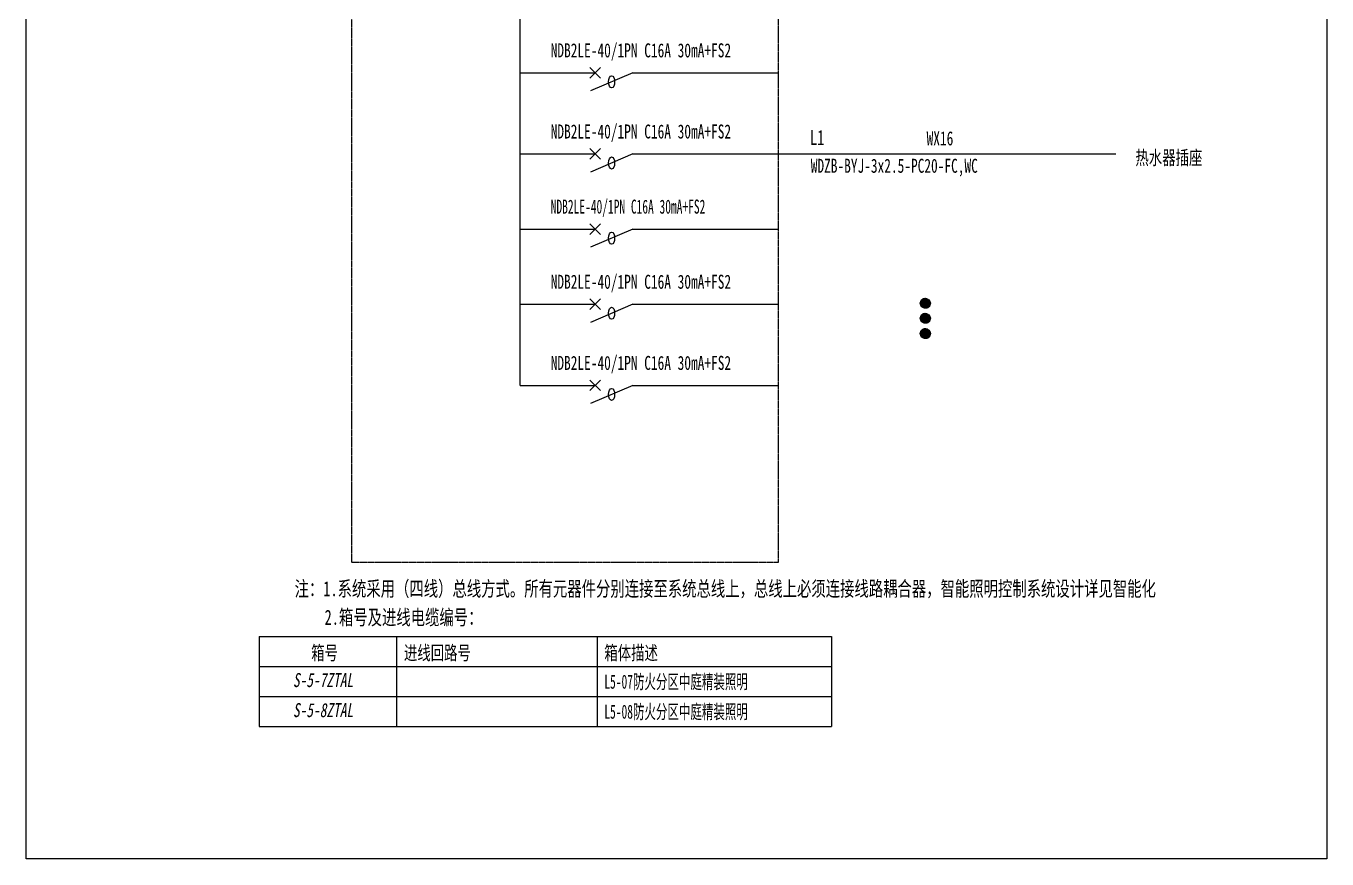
# Model space of a CAD drawing. Extents: x 230332 to 232370, y 303129 to 305764.
# Drawn here: x 230332 to 232370, y 303129 to 304434 of the extents above; entities that cross this region are included whole.
import ezdxf
from ezdxf.enums import TextEntityAlignment as Align

# ---------------------------------------------------------------- set-up
doc = ezdxf.new("R2010")
doc.units = 0
doc.header["$MEASUREMENT"] = 0
doc.linetypes.add('DASHED', pattern=[0.75, 0.5, -0.25])
for name, color, linetype in [('$0$E_E_Text（强电文字）', 51, 'Continuous'), ('D_E_Eqpm（强电设备）', 100, 'Continuous'), ('D_E_Text(强电文字)', 51, 'Continuous'), ('D_E_Text（强电文字）', 51, 'Continuous'), ('D_E_Wire(强电线缆)', 10, 'Continuous'), ('D_E_Wire（强电线缆）', 10, 'Continuous'), ('FL09U293_E72-地下室配电箱系统图$0$D_E_Text（强电文字）', 51, 'Continuous'), ('FL09U293_E72-地下室配电箱系统图$0$D_T_TableDim（表格尺寸）', 255, 'Continuous'), ('系统图', 220, 'Continuous')]:
    doc.layers.add(name, color=color, linetype=linetype)
doc.styles.add('FL04GGFW_E72-配电箱系统图-塔楼部分$0$电气', font='', dxfattribs={"width": 0.7})
doc.styles.add('FL09U293_E72-地下室配电箱系统图$0$电气', font='', dxfattribs={"width": 0.7})
doc.styles.add('FL09U293_E72-地下室配电箱系统图$0$电气箱', font='simhei.ttf', dxfattribs={"width": 0.8, "oblique": 10})
doc.styles.add('电气', font='', dxfattribs={"width": 0.7})
doc.styles.get('FL04GGFW_E72-配电箱系统图-塔楼部分$0$电气').set_extended_font_data('SimSun')
doc.styles.get('FL09U293_E72-地下室配电箱系统图$0$电气').set_extended_font_data('SimSun')
doc.styles.get('电气').set_extended_font_data('SimSun')

msp = doc.modelspace()

# ---------------------------------------------------------------- linework, layer by layer
at = {"layer": '$0$E_E_Text（强电文字）', "linetype": 'Continuous'}
for p, q in [((231732.8, 303999.9, 0), (231740.3, 304007.4, 0)), ((231732.8, 303999.7, 0), (231740.4, 304007.4, 0)), ((231732.8, 303999.5, 0), (231740.6, 304007.4, 0)), ((231732.8, 303999.4, 0), (231740.8, 304007.4, 0)), ((231732.8, 303999.2, 0), (231741, 304007.4, 0)), ((231732.8, 303999.1, 0), (231741.1, 304007.4, 0)), ((231732.8, 304000.3, 0), (231739.9, 304007.3, 0)), ((231732.8, 304000.1, 0), (231740.1, 304007.3, 0)), ((231732.8, 303998.9, 0), (231741.3, 304007.3, 0)), ((231732.9, 304000.9, 0), (231739.3, 304007.3, 0)), ((231732.9, 304000.7, 0), (231739.5, 304007.3, 0)), ((231732.9, 304000.5, 0), (231739.7, 304007.3, 0)), ((231732.9, 303998.7, 0), (231741.5, 304007.3, 0)), ((231732.9, 303998.6, 0), (231741.6, 304007.3, 0)), ((231732.9, 303998.4, 0), (231741.8, 304007.3, 0)), ((231732.9, 303998.2, 0), (231741.9, 304007.3, 0)), ((231732.9, 303998.1, 0), (231742.1, 304007.2, 0)), ((231733, 304001.4, 0), (231738.8, 304007.2, 0)), ((231733, 304001.1, 0), (231739, 304007.2, 0)), ((231733, 303998, 0), (231742.2, 304007.2, 0)), ((231733, 303997.8, 0), (231742.4, 304007.2, 0)), ((231733, 303997.7, 0), (231742.5, 304007.1, 0)), ((231733.1, 304001.6, 0), (231738.6, 304007.1, 0)), ((231733.1, 303997.5, 0), (231742.6, 304007.1, 0)), ((231733.1, 303997.4, 0), (231742.8, 304007.1, 0)), ((231733.1, 304001.8, 0), (231738.3, 304007, 0)), ((231733.1, 303997.3, 0), (231742.9, 304007, 0)), ((231733.2, 304002.1, 0), (231738.1, 304007, 0)), ((231733.2, 303997.1, 0), (231743.1, 304007, 0)), ((231733.2, 303997, 0), (231743.2, 304007, 0)), ((231733.3, 303996.9, 0), (231743.3, 304006.9, 0)), ((231733.3, 303996.7, 0), (231743.4, 304006.9, 0)), ((231733.3, 304002.4, 0), (231737.8, 304006.8, 0)), ((231733.4, 303996.6, 0), (231743.6, 304006.8, 0)), ((231733.4, 303996.5, 0), (231743.7, 304006.7, 0)), ((231733.5, 304002.7, 0), (231737.5, 304006.7, 0)), ((231733.5, 303996.4, 0), (231743.8, 304006.7, 0)), ((231733.5, 303996.2, 0), (231743.9, 304006.6, 0)), ((231733.6, 304003, 0), (231737.2, 304006.6, 0)), ((231733.6, 303996.1, 0), (231744.1, 304006.6, 0)), ((231733.6, 303996, 0), (231744.2, 304006.5, 0)), ((231733.7, 303995.9, 0), (231744.3, 304006.5, 0)), ((231733.8, 304003.4, 0), (231736.8, 304006.4, 0)), ((231733.8, 303995.8, 0), (231744.4, 304006.4, 0)), ((231733.8, 303995.7, 0), (231744.5, 304006.3, 0)), ((231733.9, 303995.6, 0), (231744.6, 304006.3, 0)), ((231734, 303995.4, 0), (231744.7, 304006.2, 0)), ((231734, 303995.3, 0), (231744.8, 304006.1, 0)), ((231734.1, 304003.8, 0), (231736.3, 304006.1, 0)), ((231734.1, 303995.2, 0), (231745, 304006.1, 0)), ((231734.2, 303995.1, 0), (231745.1, 304006, 0)), ((231734.2, 303995, 0), (231745.2, 304005.9, 0)), ((231734.3, 303994.9, 0), (231745.3, 304005.9, 0)), ((231734.4, 303994.8, 0), (231745.4, 304005.8, 0)), ((231734.5, 303994.7, 0), (231745.5, 304005.7, 0)), ((231734.6, 303994.6, 0), (231745.6, 304005.6, 0)), ((231734.6, 303994.5, 0), (231745.7, 304005.5, 0)), ((231734.7, 303994.4, 0), (231745.8, 304005.5, 0)), ((231734.8, 303994.3, 0), (231745.8, 304005.4, 0)), ((231734.9, 303994.2, 0), (231745.9, 304005.3, 0)), ((231735, 303994.1, 0), (231746, 304005.2, 0)), ((231735, 303994, 0), (231746.1, 304005.1, 0)), ((231735.1, 303994, 0), (231746.2, 304005.1, 0)), ((231735.2, 303993.9, 0), (231746.3, 304005, 0)), ((231735.3, 303993.8, 0), (231746.4, 304004.9, 0)), ((231735.4, 303993.7, 0), (231746.5, 304004.8, 0)), ((231735.5, 303993.6, 0), (231746.5, 304004.7, 0)), ((231735.6, 303993.6, 0), (231746.6, 304004.6, 0)), ((231735.7, 303993.5, 0), (231746.7, 304004.5, 0)), ((231735.8, 303993.4, 0), (231746.8, 304004.4, 0)), ((231735.9, 303993.3, 0), (231746.9, 304004.3, 0)), ((231736, 303993.2, 0), (231747, 304004.2, 0)), ((231736.1, 303993.2, 0), (231747, 304004.1, 0)), ((231736.2, 303993.1, 0), (231747.1, 304004, 0)), ((231736.3, 303993, 0), (231747.2, 304003.9, 0)), ((231736.4, 303993, 0), (231747.2, 304003.8, 0)), ((231736.5, 303992.9, 0), (231747.3, 304003.7, 0)), ((231736.6, 303992.8, 0), (231747.4, 304003.5, 0)), ((231736.7, 303992.8, 0), (231747.4, 304003.4, 0)), ((231736.9, 303992.7, 0), (231747.5, 304003.3, 0)), ((231737, 303992.6, 0), (231747.6, 304003.2, 0)), ((231737.1, 303992.6, 0), (231747.6, 304003.1, 0)), ((231737.2, 303992.5, 0), (231747.7, 304003, 0)), ((231737.3, 303992.4, 0), (231747.7, 304002.9, 0)), ((231737.4, 303992.4, 0), (231747.8, 304002.7, 0)), ((231737.6, 303992.3, 0), (231747.8, 304002.6, 0)), ((231737.7, 303992.3, 0), (231747.9, 304002.5, 0)), ((231737.8, 303992.2, 0), (231747.9, 304002.4, 0)), ((231737.9, 303992.2, 0), (231748, 304002.2, 0)), ((231738.1, 303992.1, 0), (231748, 304002.1, 0)), ((231738.2, 303992.1, 0), (231748.1, 304002, 0)), ((231732.8, 303976, 0), (231740.6, 303983.9, 0)), ((231732.8, 303976.8, 0), (231739.9, 303983.8, 0)), ((231732.8, 303976.6, 0), (231740.1, 303983.8, 0)), ((231732.8, 303976.4, 0), (231740.3, 303983.8, 0)), ((231732.8, 303976.2, 0), (231740.4, 303983.8, 0)), ((231732.8, 303975.8, 0), (231740.8, 303983.8, 0)), ((231732.8, 303975.7, 0), (231741, 303983.8, 0)), ((231732.8, 303975.5, 0), (231741.1, 303983.8, 0)), ((231732.8, 303975.3, 0), (231741.3, 303983.8, 0)), ((231732.9, 303977.1, 0), (231739.5, 303983.8, 0)), ((231732.9, 303977, 0), (231739.7, 303983.8, 0)), ((231732.9, 303975.2, 0), (231741.5, 303983.8, 0)), ((231732.9, 303975, 0), (231741.6, 303983.8, 0)), ((231732.9, 303974.9, 0), (231741.8, 303983.8, 0)), ((231732.9, 303977.4, 0), (231739.3, 303983.7, 0)), ((231732.9, 303974.7, 0), (231741.9, 303983.7, 0)), ((231732.9, 303974.6, 0), (231742.1, 303983.7, 0)), ((231733, 303977.6, 0), (231739, 303983.7, 0)), ((231733, 303974.4, 0), (231742.2, 303983.7, 0)), ((231733, 303977.8, 0), (231738.8, 303983.6, 0)), ((231733, 303974.3, 0), (231742.4, 303983.6, 0)), ((231733, 303974.1, 0), (231742.5, 303983.6, 0)), ((231733.1, 303978.1, 0), (231738.6, 303983.6, 0)), ((231733.1, 303974, 0), (231742.6, 303983.6, 0)), ((231733.1, 303978.3, 0), (231738.3, 303983.5, 0)), ((231733.1, 303973.9, 0), (231742.8, 303983.5, 0)), ((231733.1, 303973.7, 0), (231742.9, 303983.5, 0)), ((231733.2, 303973.6, 0), (231743.1, 303983.5, 0)), ((231733.2, 303978.6, 0), (231738.1, 303983.4, 0)), ((231733.2, 303973.4, 0), (231743.2, 303983.4, 0)), ((231733.3, 303973.3, 0), (231743.3, 303983.4, 0)), ((231733.3, 303978.9, 0), (231737.8, 303983.3, 0)), ((231733.3, 303973.2, 0), (231743.4, 303983.3, 0)), ((231733.4, 303973.1, 0), (231743.6, 303983.3, 0)), ((231733.4, 303972.9, 0), (231743.7, 303983.2, 0)), ((231733.5, 303979.2, 0), (231737.5, 303983.2, 0)), ((231733.5, 303972.8, 0), (231743.8, 303983.2, 0)), ((231733.5, 303972.7, 0), (231743.9, 303983.1, 0)), ((231733.6, 303972.6, 0), (231744.1, 303983.1, 0)), ((231733.6, 303979.5, 0), (231737.2, 303983, 0)), ((231733.6, 303972.4, 0), (231744.2, 303983, 0)), ((231733.7, 303972.3, 0), (231744.3, 303982.9, 0)), ((231733.8, 303972.2, 0), (231744.4, 303982.9, 0)), ((231733.8, 303979.9, 0), (231736.8, 303982.8, 0)), ((231733.8, 303972.1, 0), (231744.5, 303982.8, 0)), ((231733.9, 303972, 0), (231744.6, 303982.7, 0)), ((231734, 303971.9, 0), (231744.7, 303982.7, 0)), ((231734, 303971.8, 0), (231744.8, 303982.6, 0)), ((231734.1, 303980.3, 0), (231736.3, 303982.5, 0)), ((231734.1, 303971.7, 0), (231745, 303982.5, 0)), ((231734.2, 303971.6, 0), (231745.1, 303982.5, 0)), ((231734.2, 303971.5, 0), (231745.2, 303982.4, 0)), ((231734.3, 303971.4, 0), (231745.3, 303982.3, 0)), ((231734.4, 303971.3, 0), (231745.4, 303982.2, 0)), ((231734.5, 303971.2, 0), (231745.5, 303982.2, 0)), ((231734.6, 303971.1, 0), (231745.6, 303982.1, 0)), ((231734.6, 303971, 0), (231745.7, 303982, 0)), ((231734.7, 303970.9, 0), (231745.8, 303981.9, 0)), ((231734.8, 303970.8, 0), (231745.8, 303981.8, 0)), ((231734.9, 303970.7, 0), (231745.9, 303981.8, 0)), ((231735, 303970.6, 0), (231746, 303981.7, 0)), ((231735, 303970.5, 0), (231746.1, 303981.6, 0)), ((231738.3, 303992.1, 0), (231748.1, 304001.8, 0)), ((231738.5, 303992, 0), (231748.2, 304001.7, 0)), ((231738.6, 303992, 0), (231748.2, 304001.6, 0)), ((231738.8, 303991.9, 0), (231748.2, 304001.4, 0)), ((231738.9, 303991.9, 0), (231748.3, 304001.3, 0)), ((231739, 303991.9, 0), (231748.3, 304001.1, 0)), ((231739.2, 303991.8, 0), (231748.3, 304001, 0)), ((231739.3, 303991.8, 0), (231748.4, 304000.9, 0)), ((231739.5, 303991.8, 0), (231748.4, 304000.7, 0)), ((231739.6, 303991.8, 0), (231748.4, 304000.5, 0)), ((231739.8, 303991.8, 0), (231748.4, 304000.4, 0)), ((231740, 303991.8, 0), (231748.4, 304000.2, 0)), ((231740.1, 303991.7, 0), (231748.4, 304000, 0)), ((231740.3, 303991.7, 0), (231748.5, 303999.9, 0)), ((231740.5, 303991.7, 0), (231748.5, 303999.7, 0)), ((231740.6, 303991.7, 0), (231748.5, 303999.6, 0)), ((231740.8, 303991.7, 0), (231748.5, 303999.4, 0)), ((231741, 303991.7, 0), (231748.5, 303999.2, 0)), ((231741.2, 303991.7, 0), (231748.4, 303999, 0)), ((231741.4, 303991.8, 0), (231748.4, 303998.8, 0)), ((231741.6, 303991.8, 0), (231748.4, 303998.6, 0)), ((231741.8, 303991.8, 0), (231748.4, 303998.4, 0)), ((231742, 303991.8, 0), (231748.4, 303998.2, 0)), ((231742.2, 303991.9, 0), (231748.3, 303998, 0)), ((231742.4, 303991.9, 0), (231748.2, 303997.7, 0)), ((231742.7, 303992, 0), (231748.2, 303997.5, 0)), ((231742.9, 303992, 0), (231748.1, 303997.3, 0)), ((231743.2, 303992.1, 0), (231748.1, 303997, 0)), ((231743.5, 303992.2, 0), (231747.9, 303996.7, 0)), ((231743.8, 303992.4, 0), (231747.8, 303996.4, 0)), ((231744.1, 303992.5, 0), (231747.7, 303996.1, 0)), ((231744.4, 303992.7, 0), (231747.5, 303995.7, 0)), ((231744.9, 303993, 0), (231747.2, 303995.3, 0)), ((231745.5, 303993.4, 0), (231746.7, 303994.6, 0)), ((231735.1, 303970.4, 0), (231746.2, 303981.5, 0)), ((231735.2, 303970.3, 0), (231746.3, 303981.4, 0)), ((231735.3, 303970.3, 0), (231746.4, 303981.3, 0)), ((231735.4, 303970.2, 0), (231746.5, 303981.2, 0)), ((231735.5, 303970.1, 0), (231746.5, 303981.1, 0)), ((231735.6, 303970, 0), (231746.6, 303981, 0)), ((231735.7, 303969.9, 0), (231746.7, 303980.9, 0)), ((231735.8, 303969.8, 0), (231746.8, 303980.8, 0)), ((231735.9, 303969.8, 0), (231746.9, 303980.7, 0)), ((231736, 303969.7, 0), (231747, 303980.7, 0)), ((231736.1, 303969.6, 0), (231747, 303980.5, 0)), ((231736.2, 303969.5, 0), (231747.1, 303980.4, 0)), ((231736.3, 303969.5, 0), (231747.2, 303980.3, 0)), ((231736.4, 303969.4, 0), (231747.2, 303980.2, 0)), ((231736.5, 303969.3, 0), (231747.3, 303980.1, 0)), ((231736.6, 303969.3, 0), (231747.4, 303980, 0)), ((231736.7, 303969.2, 0), (231747.4, 303979.9, 0)), ((231736.9, 303969.1, 0), (231747.5, 303979.8, 0)), ((231737, 303969.1, 0), (231747.6, 303979.7, 0)), ((231737.1, 303969, 0), (231747.6, 303979.6, 0)), ((231737.2, 303969, 0), (231747.7, 303979.4, 0)), ((231737.3, 303968.9, 0), (231747.7, 303979.3, 0)), ((231737.4, 303968.9, 0), (231747.8, 303979.2, 0)), ((231737.6, 303968.8, 0), (231747.8, 303979.1, 0)), ((231737.7, 303968.8, 0), (231747.9, 303978.9, 0)), ((231737.8, 303968.7, 0), (231747.9, 303978.8, 0)), ((231737.9, 303968.6, 0), (231748, 303978.7, 0)), ((231738.1, 303968.6, 0), (231748, 303978.6, 0)), ((231738.2, 303968.5, 0), (231748.1, 303978.4, 0)), ((231738.3, 303968.5, 0), (231748.1, 303978.3, 0)), ((231738.5, 303968.5, 0), (231748.2, 303978.2, 0)), ((231738.6, 303968.4, 0), (231748.2, 303978, 0)), ((231738.8, 303968.4, 0), (231748.2, 303977.9, 0)), ((231738.9, 303968.4, 0), (231748.3, 303977.7, 0)), ((231739, 303968.3, 0), (231748.3, 303977.6, 0)), ((231739.2, 303968.3, 0), (231748.3, 303977.5, 0)), ((231739.3, 303968.3, 0), (231748.4, 303977.3, 0)), ((231739.5, 303968.2, 0), (231748.4, 303977.2, 0)), ((231739.6, 303968.2, 0), (231748.4, 303977, 0)), ((231739.8, 303968.2, 0), (231748.4, 303976.8, 0)), ((231740, 303968.2, 0), (231748.4, 303976.7, 0)), ((231740.1, 303968.2, 0), (231748.4, 303976.5, 0)), ((231740.3, 303968.2, 0), (231748.5, 303976.3, 0)), ((231740.5, 303968.2, 0), (231748.5, 303976.2, 0)), ((231740.6, 303968.2, 0), (231748.5, 303976, 0)), ((231740.8, 303968.2, 0), (231748.5, 303975.8, 0)), ((231741, 303968.2, 0), (231748.5, 303975.6, 0)), ((231741.2, 303968.2, 0), (231748.4, 303975.4, 0)), ((231741.4, 303968.2, 0), (231748.4, 303975.3, 0)), ((231741.6, 303968.2, 0), (231748.4, 303975.1, 0)), ((231741.8, 303968.2, 0), (231748.4, 303974.9, 0)), ((231742, 303968.3, 0), (231748.4, 303974.7, 0)), ((231742.2, 303968.3, 0), (231748.3, 303974.4, 0)), ((231742.4, 303968.4, 0), (231748.2, 303974.2, 0)), ((231742.7, 303968.4, 0), (231748.2, 303974, 0)), ((231742.9, 303968.5, 0), (231748.1, 303973.7, 0)), ((231743.2, 303968.6, 0), (231748.1, 303973.5, 0)), ((231743.5, 303968.7, 0), (231747.9, 303973.2, 0)), ((231743.8, 303968.8, 0), (231747.8, 303972.9, 0)), ((231744.1, 303969, 0), (231747.7, 303972.6, 0)), ((231744.4, 303969.2, 0), (231747.5, 303972.2, 0)), ((231744.9, 303969.4, 0), (231747.2, 303971.7, 0)), ((231745.5, 303969.9, 0), (231746.7, 303971.1, 0)), ((231732.8, 303952.6, 0), (231740.1, 303959.9, 0)), ((231732.8, 303952.4, 0), (231740.3, 303959.9, 0)), ((231732.8, 303952.2, 0), (231740.4, 303959.9, 0)), ((231732.8, 303952.1, 0), (231740.6, 303959.9, 0)), ((231732.8, 303951.9, 0), (231740.8, 303959.9, 0)), ((231732.8, 303951.7, 0), (231741, 303959.9, 0)), ((231732.8, 303951.6, 0), (231741.1, 303959.9, 0)), ((231732.8, 303951.4, 0), (231741.3, 303959.9, 0)), ((231732.8, 303952.8, 0), (231739.9, 303959.8, 0)), ((231732.9, 303953.4, 0), (231739.3, 303959.8, 0)), ((231732.9, 303953.2, 0), (231739.5, 303959.8, 0)), ((231732.9, 303953, 0), (231739.7, 303959.8, 0)), ((231732.9, 303951.2, 0), (231741.5, 303959.8, 0)), ((231732.9, 303951.1, 0), (231741.6, 303959.8, 0)), ((231732.9, 303950.9, 0), (231741.8, 303959.8, 0)), ((231732.9, 303950.8, 0), (231741.9, 303959.8, 0)), ((231732.9, 303950.6, 0), (231742.1, 303959.8, 0)), ((231733, 303953.9, 0), (231738.8, 303959.7, 0)), ((231733, 303953.6, 0), (231739, 303959.7, 0)), ((231733, 303950.5, 0), (231742.2, 303959.7, 0)), ((231733, 303950.3, 0), (231742.4, 303959.7, 0)), ((231733, 303950.2, 0), (231742.5, 303959.7, 0)), ((231733.1, 303954.3, 0), (231738.3, 303959.6, 0)), ((231733.1, 303954.1, 0), (231738.6, 303959.6, 0)), ((231733.1, 303950, 0), (231742.6, 303959.6, 0)), ((231733.1, 303949.9, 0), (231742.8, 303959.6, 0)), ((231733.1, 303949.8, 0), (231742.9, 303959.6, 0)), ((231733.2, 303954.6, 0), (231738.1, 303959.5, 0)), ((231733.2, 303949.6, 0), (231743.1, 303959.5, 0)), ((231733.2, 303949.5, 0), (231743.2, 303959.5, 0)), ((231733.3, 303949.4, 0), (231743.3, 303959.4, 0)), ((231733.3, 303949.2, 0), (231743.4, 303959.4, 0)), ((231733.3, 303954.9, 0), (231737.8, 303959.3, 0)), ((231733.4, 303949.1, 0), (231743.6, 303959.3, 0)), ((231733.4, 303949, 0), (231743.7, 303959.3, 0)), ((231733.5, 303955.2, 0), (231737.5, 303959.2, 0)), ((231733.5, 303948.9, 0), (231743.8, 303959.2, 0)), ((231733.5, 303948.8, 0), (231743.9, 303959.2, 0)), ((231733.6, 303955.5, 0), (231737.2, 303959.1, 0)), ((231733.6, 303948.6, 0), (231744.1, 303959.1, 0)), ((231733.6, 303948.5, 0), (231744.2, 303959.1, 0)), ((231733.7, 303948.4, 0), (231744.3, 303959, 0)), ((231733.8, 303955.9, 0), (231736.8, 303958.9, 0)), ((231733.8, 303948.3, 0), (231744.4, 303958.9, 0)), ((231733.8, 303948.2, 0), (231744.5, 303958.9, 0)), ((231733.9, 303948.1, 0), (231744.6, 303958.8, 0)), ((231734, 303948, 0), (231744.7, 303958.7, 0)), ((231734, 303947.8, 0), (231744.8, 303958.7, 0)), ((231734.1, 303956.4, 0), (231736.3, 303958.6, 0)), ((231734.1, 303947.7, 0), (231745, 303958.6, 0)), ((231734.2, 303947.6, 0), (231745.1, 303958.5, 0)), ((231734.2, 303947.5, 0), (231745.2, 303958.4, 0)), ((231734.3, 303947.4, 0), (231745.3, 303958.4, 0)), ((231734.4, 303947.3, 0), (231745.4, 303958.3, 0)), ((231734.5, 303947.2, 0), (231745.5, 303958.2, 0)), ((231734.6, 303947.1, 0), (231745.6, 303958.1, 0)), ((231734.6, 303947, 0), (231745.7, 303958.1, 0)), ((231734.7, 303946.9, 0), (231745.8, 303958, 0)), ((231734.8, 303946.8, 0), (231745.8, 303957.9, 0)), ((231734.9, 303946.7, 0), (231745.9, 303957.8, 0)), ((231735, 303946.7, 0), (231746, 303957.7, 0)), ((231735, 303946.6, 0), (231746.1, 303957.6, 0)), ((231735.1, 303946.5, 0), (231746.2, 303957.6, 0)), ((231735.2, 303946.4, 0), (231746.3, 303957.5, 0)), ((231735.3, 303946.3, 0), (231746.4, 303957.4, 0)), ((231735.4, 303946.2, 0), (231746.5, 303957.3, 0)), ((231735.5, 303946.1, 0), (231746.5, 303957.2, 0)), ((231735.6, 303946.1, 0), (231746.6, 303957.1, 0)), ((231735.7, 303946, 0), (231746.7, 303957, 0)), ((231735.8, 303945.9, 0), (231746.8, 303956.9, 0)), ((231735.9, 303945.8, 0), (231746.9, 303956.8, 0)), ((231736, 303945.7, 0), (231747, 303956.7, 0)), ((231736.1, 303945.7, 0), (231747, 303956.6, 0)), ((231736.2, 303945.6, 0), (231747.1, 303956.5, 0)), ((231736.3, 303945.5, 0), (231747.2, 303956.4, 0)), ((231736.4, 303945.5, 0), (231747.2, 303956.3, 0)), ((231736.5, 303945.4, 0), (231747.3, 303956.2, 0)), ((231736.6, 303945.3, 0), (231747.4, 303956.1, 0)), ((231736.7, 303945.3, 0), (231747.4, 303955.9, 0)), ((231736.9, 303945.2, 0), (231747.5, 303955.8, 0)), ((231737, 303945.1, 0), (231747.6, 303955.7, 0)), ((231737.1, 303945.1, 0), (231747.6, 303955.6, 0)), ((231737.2, 303945, 0), (231747.7, 303955.5, 0)), ((231737.3, 303945, 0), (231747.7, 303955.4, 0)), ((231737.4, 303944.9, 0), (231747.8, 303955.2, 0)), ((231737.6, 303944.9, 0), (231747.8, 303955.1, 0)), ((231737.7, 303944.8, 0), (231747.9, 303955, 0)), ((231737.8, 303944.8, 0), (231747.9, 303954.9, 0)), ((231737.9, 303944.7, 0), (231748, 303954.7, 0)), ((231738.1, 303944.7, 0), (231748, 303954.6, 0)), ((231738.2, 303944.6, 0), (231748.1, 303954.5, 0)), ((231738.3, 303944.6, 0), (231748.1, 303954.4, 0)), ((231738.5, 303944.5, 0), (231748.2, 303954.2, 0)), ((231738.6, 303944.5, 0), (231748.2, 303954.1, 0)), ((231738.8, 303944.5, 0), (231748.2, 303953.9, 0)), ((231738.9, 303944.4, 0), (231748.3, 303953.8, 0)), ((231739, 303944.4, 0), (231748.3, 303953.6, 0)), ((231739.2, 303944.4, 0), (231748.3, 303953.5, 0)), ((231739.3, 303944.3, 0), (231748.4, 303953.4, 0)), ((231739.5, 303944.3, 0), (231748.4, 303953.2, 0)), ((231739.6, 303944.3, 0), (231748.4, 303953, 0)), ((231739.8, 303944.3, 0), (231748.4, 303952.9, 0)), ((231740, 303944.3, 0), (231748.4, 303952.7, 0)), ((231740.1, 303944.2, 0), (231748.4, 303952.6, 0)), ((231740.3, 303944.2, 0), (231748.5, 303952.4, 0)), ((231740.5, 303944.2, 0), (231748.5, 303952.2, 0)), ((231740.6, 303944.2, 0), (231748.5, 303952.1, 0)), ((231740.8, 303944.2, 0), (231748.5, 303951.9, 0)), ((231741, 303944.2, 0), (231748.5, 303951.7, 0)), ((231741.2, 303944.3, 0), (231748.4, 303951.5, 0)), ((231741.4, 303944.3, 0), (231748.4, 303951.3, 0)), ((231741.6, 303944.3, 0), (231748.4, 303951.1, 0)), ((231741.8, 303944.3, 0), (231748.4, 303950.9, 0)), ((231742, 303944.3, 0), (231748.4, 303950.7, 0)), ((231742.2, 303944.4, 0), (231748.3, 303950.5, 0)), ((231742.4, 303944.4, 0), (231748.2, 303950.2, 0)), ((231742.7, 303944.5, 0), (231748.2, 303950, 0)), ((231742.9, 303944.6, 0), (231748.1, 303949.8, 0)), ((231743.2, 303944.6, 0), (231748.1, 303949.5, 0)), ((231743.5, 303944.8, 0), (231747.9, 303949.2, 0)), ((231743.8, 303944.9, 0), (231747.8, 303948.9, 0)), ((231744.1, 303945, 0), (231747.7, 303948.6, 0)), ((231744.4, 303945.2, 0), (231747.5, 303948.2, 0)), ((231744.9, 303945.5, 0), (231747.2, 303947.8, 0)), ((231745.5, 303946, 0), (231746.7, 303947.1, 0))]:
    msp.add_line(p, q, dxfattribs=at)
for centre in [(231740.6, 303999.5, 0), (231740.6, 303976, 0), (231740.6, 303952.1, 0)]:
    msp.add_circle(centre, 7.85, dxfattribs=at)
at = {"linetype": 'DASHED'}
for p, q in [((230842.5, 303593.6, 0), (230842.5, 305626.5, 0)), ((231510.4, 305626.5, 0), (231510.4, 303593.6, 0)), ((231510.4, 303593.6, 0), (230842.5, 303593.6, 0))]:
    msp.add_line(p, q, dxfattribs=at)
at = {"layer": 'D_E_Eqpm（强电设备）'}
for p, q in [((231215.4, 304352.3, 0), (231232, 304369, 0)), ((231232, 304352.3, 0), (231215.4, 304369, 0)), ((231282.5, 304360.7, 0), (231216.1, 304332.2, 0)), ((231215.4, 304225.2, 0), (231232, 304241.9, 0)), ((231232, 304225.2, 0), (231215.4, 304241.9, 0)), ((231282.5, 304233.6, 0), (231216.1, 304205.1, 0)), ((231215.4, 304107.5, 0), (231232, 304124.2, 0)), ((231232, 304107.5, 0), (231215.4, 304124.2, 0)), ((231282.5, 304115.8, 0), (231216.1, 304087.4, 0)), ((231215.4, 303989.8, 0), (231232, 304006.5, 0)), ((231232, 303989.8, 0), (231215.4, 304006.5, 0)), ((231282.5, 303998.1, 0), (231216.1, 303969.6, 0)), ((231215.4, 303862.7, 0), (231232, 303879.3, 0)), ((231232, 303862.7, 0), (231215.4, 303879.3, 0)), ((231282.5, 303871, 0), (231216.1, 303842.5, 0))]:
    msp.add_line(p, q, dxfattribs=at)
for centre in [(231249.3, 304346.4, 0), (231249.3, 304219.3, 0), (231249.3, 304101.6, 0), (231249.3, 303983.9, 0), (231249.3, 303856.8, 0)]:
    msp.add_ellipse(centre, major_axis=(0, 9.48), ratio=0.500475, dxfattribs=at)
at = {"layer": 'D_E_Wire(强电线缆)'}
msp.add_line((231106, 303871, 0), (231106, 305474, 0), dxfattribs=at)
at = {"layer": 'D_E_Wire(强电线缆)', "color": 10}
msp.add_line((231282.5, 304115.8, 0), (231510.4, 304115.8, 0), dxfattribs=at)
at = {"layer": 'D_E_Wire（强电线缆）'}
for p, q in [((231106, 304360.7, 0), (231223.7, 304360.7, 0)), ((231282.5, 304360.7, 0), (231510.4, 304360.7, 0)), ((231106, 304233.6, 0), (231223.7, 304233.6, 0)), ((231282.5, 304233.6, 0), (232039, 304233.6, 0)), ((231106, 304115.8, 0), (231223.7, 304115.8, 0)), ((231106, 303998.1, 0), (231223.7, 303998.1, 0)), ((231282.5, 303998.1, 0), (231510.4, 303998.1, 0)), ((231106, 303871, 0), (231223.7, 303871, 0)), ((231282.5, 303871, 0), (231510.4, 303871, 0))]:
    msp.add_line(p, q, dxfattribs=at)
at = {"layer": 'FL09U293_E72-地下室配电箱系统图$0$D_T_TableDim（表格尺寸）', "ltscale": 3.5}
for p, q in [((230697.5, 303477.7, 0), (231593.9, 303477.7, 0)), ((230697.5, 303477.7, 0), (230697.5, 303336.5, 0)), ((230912.4, 303477.7, 0), (230912.4, 303336.5, 0)), ((231226.6, 303477.7, 0), (231226.6, 303336.5, 0)), ((231593.9, 303477.7, 0), (231593.9, 303336.5, 0)), ((230697.5, 303430.6, 0), (231593.9, 303430.6, 0)), ((230697.5, 303430.6, 0), (231593.9, 303430.6, 0)), ((230697.5, 303383.6, 0), (231593.9, 303383.6, 0)), ((230697.5, 303336.5, 0), (231593.9, 303336.5, 0))]:
    msp.add_line(p, q, dxfattribs=at)
at = {"layer": '系统图', "ltscale": 9973.992009}
msp.add_lwpolyline([(230332.5, 305764), (232369.5, 305764), (232369.5, 303129), (230332.5, 303129)], close=True, dxfattribs=at)

# ---------------------------------------------------------------- texts
at = {"layer": 'D_E_Text(强电文字)', "color": 51, "style": 'FL04GGFW_E72-配电箱系统图-塔楼部分$0$电气', "width": 0.7}
msp.add_text('L1', height=23.54, dxfattribs=at).set_placement((231560.1, 304247.4, 0))
at = {"layer": 'D_E_Text(强电文字)', "style": 'FL04GGFW_E72-配电箱系统图-塔楼部分$0$电气', "width": 0.7}
for s, p in [('注：1.系统采用（四线）总线方式。所有元器件分别连接至系统总线上，总线上必须连接线路耦合器，智能照明控制系统设计详见智能化', (230753, 303540.7, 0)), ('2.箱号及进线电缆编号：', (230800, 303495.8, 0))]:
    msp.add_text(s, height=23.542, dxfattribs=at).set_placement(p)
at = {"layer": 'D_E_Text（强电文字）', "style": '电气'}
for s, height, width, p in [('NDB2LE-40/1PN C16A 30mA+FS2', 21.973, 0.7, (231154, 304384.8, 0)), ('NDB2LE-40/1PN C16A 30mA+FS2', 21.973, 0.7, (231154, 304257.7, 0)), ('WX16', 21.97, 0.7, (231742.6, 304247, 0)), ('WDZB-BYJ-3x2.5-PC20-FC,WC', 21.973, 0.7, (231561.2, 304204, 0)), ('热水器插座', 21.97, 0.7, (232069.5, 304216.7, 0)), ('NDB2LE-40/1PN C16A 30mA+FS2', 21.973, 0.6, (231154, 304140, 0)), ('NDB2LE-40/1PN C16A 30mA+FS2', 21.973, 0.7, (231154, 304022.3, 0)), ('NDB2LE-40/1PN C16A 30mA+FS2', 21.973, 0.7, (231154, 303895.2, 0))]:
    msp.add_text(s, height=height, dxfattribs=dict(at, width=width)).set_placement(p)
at = {"layer": 'FL09U293_E72-地下室配电箱系统图$0$D_E_Text（强电文字）', "style": 'FL09U293_E72-地下室配电箱系统图$0$电气'}
for s, height, width, p in [('箱号', 21.97, 0.7, (230779.1, 303440.9, 0)), ('进线回路号', 21.97, 0.7, (230924.2, 303440.9, 0)), ('箱体描述', 21.97, 0.7, (231238, 303440.9, 0)), ('L5-07防火分区中庭精装照明', 21.973, 0.6, (231238, 303395.8, 0)), ('L5-08防火分区中庭精装照明', 21.973, 0.6, (231238, 303348.8, 0))]:
    msp.add_text(s, height=height, dxfattribs=dict(at, width=width)).set_placement(p)
at = {"layer": 'FL09U293_E72-地下室配电箱系统图$0$D_E_Text（强电文字）', "style": 'FL09U293_E72-地下室配电箱系统图$0$电气箱', "oblique": 10, "width": 0.7}
for s, p in [('S-5-7ZTAL', (230797.6, 303409.3, 0)), ('S-5-8ZTAL', (230797.6, 303362.2, 0))]:
    msp.add_text(s, height=21.97, dxfattribs=at).set_placement(p, align=Align.MIDDLE)

doc.saveas('drawing.dxf')
